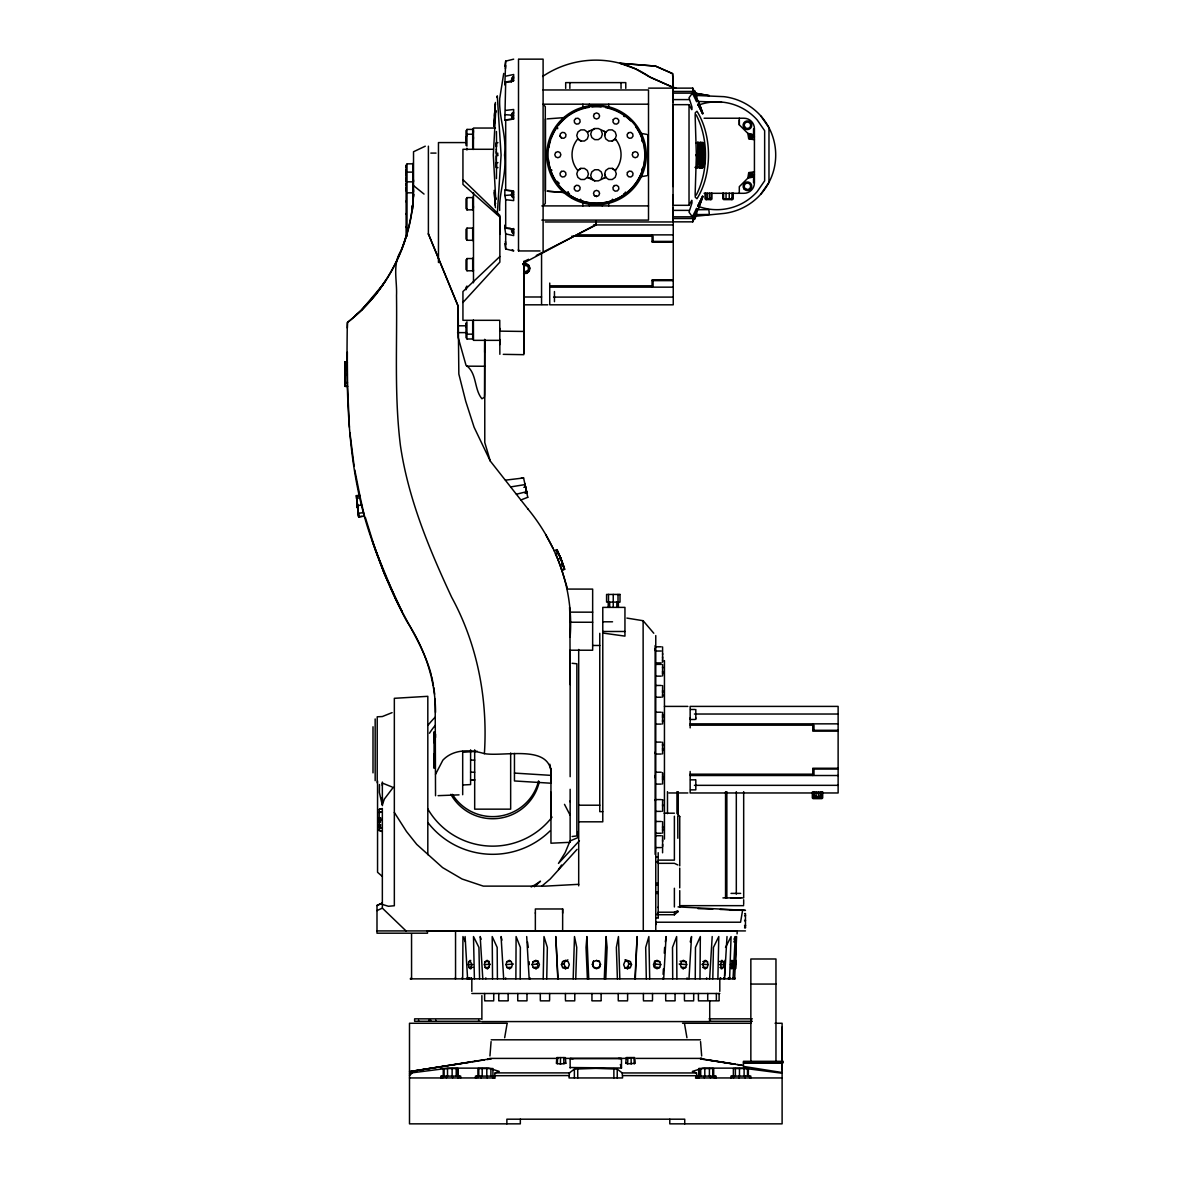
<?xml version="1.0" encoding="UTF-8"?>
<svg xmlns="http://www.w3.org/2000/svg" width="1183" height="1183" viewBox="0 0 1183 1183"><rect width="100%" height="100%" fill="white"/><g stroke="black" fill="none" stroke-linecap="round" stroke-linejoin="round"><path stroke-width="1.5" d="M344.904 362.294L345.14 386.427L347.565 386.397L347.344 362.264L344.904 362.294L345.14 386.264L347.58 386.235M382.346 785.542L382.346 783.53M406.109 234.855L406.109 164.984M406.109 227.461L406.109 226.618M406.109 214.404L406.109 213.561M406.109 201.879L406.109 201.036M406.109 190.921L406.109 189.354M406.109 189.117L406.109 187.683M406.109 185.568L406.109 183.838M406.109 181.191L406.109 179.624M406.109 179.387L406.109 177.953M406.109 175.823L406.109 173.398M406.109 172.91L406.109 171.343M406.109 171.106L406.109 169.672M406.109 167.542L406.109 165.827M411.788 207.572L411.788 206.138M409.495 1075.598L412.379 1072.789L412.379 1071.177L463.056 1063.088M413.503 191.853L413.503 189.664M413.503 181.842L413.503 179.92M434.072 742.806L434.087 731.819L434.028 768.196L434.057 754.044M435.536 737.556L435.536 734.111M441.392 1067.953L441.392 1066.829L440.52 1067.953M466.013 327.129L466.013 325.798M466.013 325.34L466.013 324.038M466.013 139.831L466.013 138.47M466.013 138.056L466.013 136.681M466.915 135.823L466.915 134.685M473.407 271.114L473.407 269.857M473.407 208.119L473.407 205.99M473.407 139.121L473.407 136.888M473.407 132.496L473.407 130.514M528.017 509.089L490.265 461.015L474.102 427.255L465.732 401.288L458.841 374.05L458.132 306.146L428.394 233.894L458.132 306.146L458.132 337.392L466.013 365.281C477.193 372.97 473.851 389.089 481.925 398.76L484.335 397.34L484.512 394.072L484.69 339.698M484.69 339.314L484.69 352.357L484.749 340.837M496.328 167.276L496.328 161.613M496.328 160.444L496.328 155.949M496.328 151.32L496.328 153.287L497.939 153.287M496.328 150.093L496.328 149.265M496.328 146.603L496.328 143.01M499.862 234.19L499.862 218.367M511.618 228.703L512.609 229.576M518.509 250.752L518.509 249.436M523.906 312.386L523.906 307.447M376.993 930.917L535.352 930.917L535.352 912.892M535.352 913.158L535.352 908.973L562.664 908.973L562.664 913.158M550.953 815.871L550.953 792.226M550.967 768.92L550.953 783.22L514.457 780.957L514.457 753.453M570.147 801.867L570.147 789.298M536.283 255.513L595.907 225.11L595.907 221.65M648.018 175.439L648.018 134.655L648.018 135.646M652.513 999.931L652.513 993.498M655.086 800.492L655.086 799.693M655.086 777.704L655.086 775.501M655.086 753.482L655.086 752.211M655.086 650.517L655.086 648.609M655.766 924.648L655.766 922.222L740.558 922.222L742.613 910.215M655.766 917.949L658.206 917.742M658.206 906.977L658.206 914.474L655.766 914.474M662.584 846.54L662.628 844.263M662.628 841.35L662.628 839.856M662.628 830.436L662.628 829.342M662.628 828.248L662.628 826.473M662.628 806.081L662.628 804.603M662.584 800.492L662.584 799.693L662.584 811.272M662.628 779.893L662.628 775.693M662.584 774.362L662.584 772.603M662.628 750.761L662.584 748.07M662.584 745.837L662.584 743.93M662.584 721.955L662.584 719.974M662.584 717.697L662.584 715.493M662.628 715.271L662.628 714.369M662.584 696.343L662.628 694.584M662.584 692.706L662.584 690.428M662.628 674.014L662.584 671.175M662.628 668.025L662.628 667.02M662.584 662.184L662.584 646.894M662.584 661.415L662.584 659.611M662.628 658.354L662.584 656.89M662.628 654.495L662.628 653.578M662.584 821.667L662.584 833.143M673.068 221.842L673.068 215.306M684.439 999.931L684.439 993.498M690.059 719.116L690.059 718.022M693.682 999.931L693.682 993.498M695.811 718.022L695.811 719.486M698.414 999.931L698.414 993.498M754.429 139.668L748.735 138.958L747.819 133.368L739.301 124.851L739.301 120.089M782.111 1069.95L782.111 1027.125M347.314 362.974L347.344 352.105M523.862 262.271L523.803 354.678L503.278 354.338M535.352 930.917L562.635 930.917L562.664 908.973M698.162 162.751L698.399 155.609M700.824 155.979C704.994 155.269 699.508 178.722 698.665 162.751M702.244 155.979C705.556 154.071 706.088 170.426 700.321 167.35M347.329 361.954L344.889 361.983L344.874 365.902L347.344 365.724M622.228 1072.951L622.569 1077.95L569.038 1077.95L569.452 1072.892L574.376 1069.107L595.803 1068.367L617.23 1069.107L622.228 1072.951L696.447 1072.951L697.201 1077.95M344.874 374.065L344.904 370.663L345.14 386.264M346.161 382.493L345.052 382.508L344.889 361.983M515.877 978.844L516.099 936.552L520.372 947.42L520.18 978.844M695.249 978.844L695.471 947.42L700.336 936.552L699.996 978.844M462.228 978.844L462.228 977.528M462.671 978.844L462.952 936.552L465.437 941.919M496.446 178.589L496.564 163.284M523.803 353.569L523.906 261.325M560.505 1057.587L560.431 1064.064L556.38 1063.34L556.838 1057.587L565.356 1057.587L565.814 1063.266L560.431 1064.064M698.399 155.979L698.281 162.751L696.683 162.485M629.903 1058.356L629.918 1057.587M379.477 784.536L379.373 792.462L382.42 805.667L382.36 797.49M546.738 978.844L547.345 947.42L544.003 936.552L543.204 978.844M712.802 978.844L713.438 947.42L718.791 936.552L717.889 978.844M499.862 339.521L499.714 344.741M575.751 978.844L576.742 947.42L574.494 936.552L573.178 978.844M724.484 978.844L727.013 936.552M724.573 976.093L725.09 960.241M729.645 977.868L729.6 978.844L731.079 936.552L725.519 947.42M347.344 328.016L347.536 322.441C386.945 291.802 411.521 243.964 413.532 194.101C412.645 213.413 408.253 232.43 401.244 250.441C392.031 264.297 397.266 280.134 396.512 295.513C397.207 345.54 394.235 395.817 400.431 445.607C408.253 498.812 429.133 548.853 451.669 597.267C477.651 644.927 487.914 699.685 484.394 753.645C505.866 757.179 555.404 742.392 550.953 779.257L550.953 843.213L570.147 842.311L570.147 800.935M697.452 153.169C696.299 155.328 700.38 155.313 699.197 153.169M495.233 112.873L493.976 126.537L495.174 113.893M605.785 978.844L607.101 947.42L606.066 936.552L604.276 978.844M729.26 978.844L729.305 977.809M729.719 978.844L729.748 977.868M494.849 120.148L493.976 126.034L494.243 120.148M494.76 122.411L494.775 121.538M494.139 122.411L494.79 121.627M627.641 1063.813L625.792 1063.266L626.251 1057.587L634.768 1057.587L635.227 1063.34L627.641 1063.813L627.922 1057.587M635.301 978.844L637.119 936.552L634.96 978.844M734.628 978.844L736.063 946.489M735.338 964.618L736.595 936.552L733.874 941.919M728.477 978.844L728.27 977.868M737.083 933.89L737.216 931.228L426.708 931.243M662.85 978.844L662.894 977.868M734.702 978.844L734.761 977.809M494.213 120.592L495.233 113.405M720.107 978.844L720.151 977.868M720.684 978.844L720.728 977.868M700.676 167.454A235.905 234.278 90 0 0 700.987 155.979A235.861 234.204 -90 0 1 700.528 167.454L698.902 167.35M701.903 167.809L701.933 167.454A235.875 234.086 -89.9 0 0 702.111 155.964M702.732 167.809L701.149 167.35M687.027 978.844L687.072 977.868M706.635 978.844L706.68 977.868M733.09 977.809L735.249 936.552L733.978 939.243M557.297 1063.857L557.651 1057.587M663.101 974.319L663.397 969.01M664.299 953.202L664.624 947.42M494.923 118.758L494.627 113.391M733.031 978.844L732.854 977.809M735.9 960.463L735.515 968.759L735.9 960.463L734.924 960.404M712.196 936.552L709.623 978.844M499.862 328.416L499.699 331.136L523.64 331.447L523.803 328.726M663.678 978.844L666.088 936.552L665.364 941.919M724.558 978.844L724.632 977.809M494.997 107.505L495.44 102.477M494.317 118.655L495.026 117.132M688.979 978.844L691.552 936.552L690.236 941.919M627.079 1057.587L627.02 1058.386L564.661 1058.401M494.435 116.185L495.352 103.823L494.331 117.531M489.939 1055.975L491.078 1041.631M505.437 68.762L505.688 65.568M698.739 162.751C695.767 164.333 697.379 174.034 697.024 161.716C697.053 143.143 704.122 170.456 697.142 167.35M496.106 198.153L495.751 199.676L493.311 155.047L495.751 110.418L496.106 111.941M497.082 97.553L497.289 95.867L501.089 155.047L497.289 214.227L497.082 212.541M731.227 968.714L732.795 967.561L733.149 964.603L733.046 961.675L731.582 960.404M494.982 107.801L495.396 104.474M471.1 968.714L468.986 967.561L468.364 964.603L468.734 961.675L470.76 960.404M560.047 136.134L560.358 133.812L562.221 132.378L564.542 132.688L565.962 134.551L565.651 136.873L563.803 138.293L561.481 137.982L560.047 136.134L561.481 137.982M677.667 813.904L679.737 816.699M732.173 968.759L731.375 964.603L732.543 960.463M513.673 80.488L505.688 82.056L504.845 84.954L505.688 61.146L513.673 59.15M499.625 99.061L503.721 73.45M504.845 66.411L505.688 61.146M504.668 1037.742L507.093 1023.665M511.47 119.468L504.845 119.971L505.688 82.056M721.112 968.714L723.212 967.561L723.804 964.603L723.449 961.675L721.453 960.404M487.766 968.714L485.222 967.561L484.394 964.603L485 961.675L487.47 960.404M486.716 960.463L488.594 961.675L489.466 964.603L488.801 967.561L487.012 968.759M697.793 209.066L695.678 216.873L694.554 219.269L696.476 213.546L692.75 221.842L673.837 221.842M704.713 968.714L707.242 967.561L708.055 964.603L707.449 961.675L705.009 960.404M509.843 968.714L507.004 967.561L506.013 964.603L506.827 961.675L509.607 960.404M705.482 968.759L703.708 967.561L703.042 964.603L703.9 961.675L705.763 960.463M509.237 968.759L511.485 967.561L512.357 964.603L511.322 961.675L509.001 960.463M494.228 1077.95L495.13 1072.892L499.241 1071.399L488.638 1068.131L448.786 1068.131L412.379 1072.789M618.487 1058.401L621.474 1058.534L621.474 1068.042L570.295 1067.524M573.119 1058.8L570.132 1058.534L570.132 1068.042M604.631 135.453L605.74 132.023L608.668 129.893L612.276 129.893L615.19 132.023L616.313 135.453L615.19 138.884L612.276 141.014L608.668 141.014L605.74 138.884L604.631 135.453L605.74 132.023L598.347 128.533L594.738 128.533L587.33 132.008L584.417 129.893L580.809 129.893L577.881 132.023L576.772 135.453L577.881 138.884L580.809 141.014L584.417 141.014L587.33 138.884L588.454 135.453L587.33 132.023L588.971 131.387M601.26 178.737L602.384 175.306L601.26 171.875L598.347 169.746L594.738 169.746L591.811 171.875L590.701 175.306L591.811 178.737L594.738 180.851L598.347 180.866L605.755 177.376L608.668 179.491L612.276 179.491L615.19 177.361L616.313 173.931L615.19 170.5L612.276 168.385L608.668 168.385L605.74 170.5L604.631 173.931L605.74 177.361L604.114 177.997M682.857 968.714L685.682 967.561L686.672 964.603L685.859 961.675L683.079 960.404M536.224 968.714L533.237 967.561L532.113 964.603L533.119 961.675L536.076 960.404M533.237 967.561L538.369 966.984L537.245 964.041L538.25 961.099L533.119 961.675M406.213 235.624C396.275 269.872 375.174 300.349 347.344 322.515C346.235 391.277 346.856 461.252 367.662 527.514C378.072 559.766 390.656 591.396 406.775 621.252C424.579 648.24 435.536 679.914 435.536 712.403M683.463 968.759L681.245 967.561L680.373 964.603L681.393 961.675L683.7 960.463M535.81 968.759L538.383 967.561L539.433 964.603L538.28 961.675L535.648 960.463M499.67 99.683C498.915 118.093 506.856 136.296 504.549 155.047C506.856 173.797 498.915 192.001 499.67 210.411M659.744 961.675L654.51 961.099L655.5 964.041L654.376 966.984L659.611 967.561L660.735 964.603L659.744 961.675L656.787 960.404M565.607 968.714L562.62 967.561L561.422 964.603L562.546 961.675L565.518 960.404M568.003 968.197L565.223 966.984L564.025 964.041L565.149 961.099L567.914 959.886M659.611 967.561L657.053 968.759L654.495 967.561L653.46 964.603L654.598 961.675L657.216 960.463M565.4 968.759L568.18 967.561L569.319 964.603L568.136 961.675L565.311 960.463M673.068 207.543L673.068 216.829L692.38 216.829L689.024 212.171L691.996 202.796L691.774 200.297L689.024 205.31L673.068 205.31L672.935 88.133L673.068 102.418M624.861 968.197L627.641 966.984L628.824 964.041L627.7 961.099L624.949 959.886L630.421 961.675L631.53 964.603L630.347 967.561L627.36 968.714M592.461 964.603L593.585 961.099L592.461 964.603L593.659 967.561L596.498 968.759L599.352 967.561L600.491 964.041L599.352 967.502M627.582 968.759L624.801 967.561L623.648 964.603L624.846 961.675L627.655 960.463M673.068 93.132L692.38 93.132L689.024 97.79L691.996 107.165L691.774 109.664L689.024 104.666L673.068 104.666L673.068 186.53M754.429 174.67L753.32 177.021L747.819 178.175L739.301 186.677L739.301 193.302M692.75 221.842L692.75 218.515L696.683 210.323L696.639 208.297L692.38 216.829M698.192 205.162L702.702 195.934L697.807 205.916M435.536 774.303L442.856 760.166C453.547 748.854 470.553 749.445 484.394 753.645M782.111 1072.523L743.515 1066.43M760.92 194.042L768.98 182.374L768.98 127.72L760.92 116.052M696.181 195.151C708.573 171.313 708.573 138.662 696.181 114.825M385.835 280.401L375.632 294.656L361.658 310.005L354.678 316.053M383.322 284.231L361.525 310.02M393.348 787.227L384.431 798.969L382.346 804.617L382.346 782.037M612.276 168.385L615.204 170.515L616.373 169.095A24.503 24.503 0 0 0 616.373 140.289L615.204 138.855L612.276 141.014M615.204 170.515L616.373 169.095M577.053 849.35L550.184 879.058L541.873 886.082M543.101 205.901L545.289 203.461L545.289 106.633L543.101 104.193L648.506 104.193M579.404 840.743L558.48 863.413L565.149 852.677L570.029 841.024L578.058 837.534L578.058 831.545M470.228 968.759L471.913 964.603L469.888 960.463M499.862 256.519L462.937 291.55L462.937 320.312L499.758 320.312L499.862 354.294M462.937 302.478L499.862 262.138L499.862 215.41L462.937 179.668M409.495 1073.868L412.379 1071.192M534.435 886.777L540.483 881.187A81.331 80.311 0 0 1 531.211 886.939M722.325 960.463L720.329 964.603L721.985 968.759M677.903 911.738L674.384 914.71L658.206 914.71M512.165 113.05L513.57 112.385M512.165 191.646L512.964 190.995M512.165 77.59L513.57 76.954M580.809 168.385L577.881 170.5L576.772 173.931L577.881 177.361L580.809 179.491L584.417 179.491L587.33 177.361L588.454 173.931L587.33 170.5L584.417 168.385L580.809 168.385L577.866 170.544L576.712 169.095A24.503 24.503 0 0 1 576.712 140.289L577.866 138.855L580.809 141.014M594.738 128.533L591.811 130.662L590.701 134.093L591.811 137.524L594.738 139.638L598.347 139.638L601.26 137.524L602.384 134.078L601.26 130.648M512.165 77.974L513.57 77.427M512.165 113.745L513.57 113.257M512.165 192.341L512.964 191.853M625.792 1063.266L626.709 1062.748M512.165 113.938L512.964 113.494M512.165 192.533L513.57 192.09M523.803 262.966L595.803 224.637L595.803 220.984M523.906 261.576L528.55 259.299M376.993 905.513L382.346 903.058L376.993 905.409L376.993 933.195L427.492 933.195L427.492 930.917M376.993 910.585L382.346 908.13L382.346 808.507L379.196 809.335L379.196 830.703L382.346 831.545M512.165 78.758L513.57 78.403M658.206 917.949L658.206 912.211L674.384 912.211L677.785 910.747L677.844 911.93M593.644 961.675L596.498 960.463L599.367 961.675L596.498 960.463M592.402 964.041L593.6 966.984L596.439 968.197L599.293 966.984M596.543 196.467L598.702 195.579L599.604 193.406L598.702 191.247L596.543 190.359L594.369 191.247L593.482 193.406L594.369 195.579L596.543 196.467L594.369 195.579M392.076 712.639L382.346 716.543L377.214 716.794L377.214 782.821M554.058 550.746L556.882 549.622L564.395 568.372L563.374 568.786M556.158 550.657L557.178 550.258L561.511 560.372M557.992 554.723L559.012 554.324M560.712 558.258L558.258 552.668L555.418 553.792L557.888 559.382L560.712 558.258L564.705 569.26L561.881 570.383M564.705 569.26L561.644 569.733L560.15 565.533L562.975 564.409M562.561 566.524L563.581 566.125L560.328 557.282L557.297 550.509L556.276 550.908M556.675 551.796L557.696 551.382M557.37 553.378L558.391 552.964M561.614 563.847L562.635 563.433M562.472 566.243L563.492 565.829L559.426 555.285M520.904 499.965L527.766 497.304M504.845 119.971L513.673 118.921M697.866 142.478L698.133 143.942A235.683 234.012 90 0 1 698.384 153.154L698.281 154.293M695.974 142.906L697.482 142.478M696.358 142.906L698.443 142.463L698.576 143.927M698.118 142.906L700.824 142.463L701.549 145.317A5.915 0.828 88.3 0 1 701.726 151.158L701.726 154.648M698.902 142.906L700.602 142.463L700.824 154.648M700.41 142.478L703.249 142.611L703.796 145.317M701.83 142.478L701.933 142.818A235.875 234.234 -90 0 1 702.258 154.293L704.048 154.648L703.959 151.158A5.915 0.828 88.3 0 0 703.796 145.346M702.658 142.478L702.998 154.648M379.196 809.423L382.346 808.625M516.409 494.213L526.568 491.714L526.893 492.912L525.178 493.311M523.862 487.337L525.577 486.938L526.893 492.912M525.06 492.616L526.775 492.217M562.546 961.675L565.149 961.099M561.422 964.603L564.025 964.041M562.62 967.561L565.223 966.984M505.688 76.17L513.673 74.499L513.57 80.932L512.165 80.799M382.346 811.834L379.196 812.41L380.926 812.1M380.645 817.941L379.196 818.207L380.66 818.133M379.196 819.361L380.645 819.065M379.196 822.126L380.66 821.815L379.196 821.86M379.196 824.847L380.66 824.625L379.196 824.521M379.196 826L380.645 825.749L379.196 825.63M641.452 176.651L646.909 175.69M512.165 79.69L512.964 79.557M512.165 229.295L513.57 229.162M510.731 486.908L525.03 484.586M464.875 1062.792L470.316 1061.92M448.564 1065.513L409.495 1071.65L476.468 1061.195M450.191 1065.262L469.725 1062.186M474.605 1061.417L484.379 1059.879M487.633 1059.377L490.886 1058.859M487.337 1059.51L490.96 1058.933M472.061 1061.654L489.644 1058.948M356.778 498.413L358.774 516.764L361.747 516.35M363.225 516.158L364.556 515.965M358.612 516.927L364.438 516.143L359.765 495.337L356.349 495.633L358.612 516.927L356.349 495.633M695.486 216.252L723.996 213.428A58.81 58.81 0 0 0 723.981 96.666L696.624 95.483M358.153 513.318L363.58 512.623M572.099 836.514L576.86 835.923L576.86 800.447L576.86 663.767L572.099 663.293M521.171 478.257L523.596 477.976L527.781 497.333M462.686 752.299L477.222 751.264M505.452 480.15L523.596 477.976M505.688 110.403L513.673 109.487L513.57 119.099L512.165 118.448M357.251 505.585L361.806 505.082M532.113 964.603L537.245 964.041M356.556 498.25L360.283 497.91M356.586 495.825L360.046 495.514M522.812 263.75L526.006 263.484L528.742 265.14L529.984 268.112L529.23 271.232L526.79 273.332L523.581 273.598M522.96 264.134L525.917 263.883L528.431 265.421L529.57 268.142L528.875 271.011L526.627 272.948L523.685 273.199M523.078 264.386L525.844 264.149L528.224 265.598L529.289 268.157L528.638 270.877L526.524 272.682L523.744 272.918M523.359 265.081L527.648 266.086L528.535 268.23L527.988 270.478L523.921 272.194M511.47 190.626L504.845 190.123L504.845 195.446L511.47 194.944M506.827 961.675L510.834 961.365M506.013 964.603L513.407 964.041M507.004 967.561L511.012 967.25M547.123 118.892L565.489 117.516M485 961.675L489.185 961.424M488.594 961.675L489.363 961.631M484.394 964.603L490.28 964.249M489.466 964.603L490.235 964.559M485.222 967.561L489.392 967.31M462.686 784.994L470.597 784.566L470.597 749.859M578.694 884.322L545.437 886.126L483.315 886.126L462.05 878.999L442.575 867.583L416.727 844.381L406.479 831.486L394.338 812.455M468.734 961.675L469.607 961.631M468.364 964.603L472.801 964.559M468.986 967.561L473.141 967.339M513.673 229.606L505.688 228.038L504.845 225.14L504.845 228.363L510.11 228.112M512.165 115.609L513.57 115.579M438.094 795.656L459.034 794.872M569.023 1075.554L494.228 1075.717M347.373 374.183L344.933 374.346L344.963 377.732M345.081 382.804L347.521 382.671M695.441 214.626L709.327 214.463L708.854 209.628L696.669 209.716M344.874 365.222L345.968 365.207M344.904 373.724L345.998 373.71M344.904 374.686L345.998 374.671M346.161 383.174L345.066 383.188L345.14 386.427M695.796 154.662L700.942 154.648M704.048 154.648L700.203 154.662M570.132 1058.534L621.474 1058.534M622.583 1075.613L697.201 1075.731M519.219 59.15L543.101 59.15L543.101 250.944M512.609 78.891L511.618 78.891L511.618 81.583M511.618 79.084L512.609 79.084M511.618 79.483L512.609 79.483M511.618 80.518L512.609 80.518M648.506 88.133L671.589 88.133M673.837 88.133L692.75 88.133L696.476 96.415L694.554 90.707L695.678 93.087L697.793 100.91M543.101 89.967L648.506 89.967L648.506 220.097L541.844 220.097M673.068 91.446L692.75 91.446L696.683 99.638L696.639 101.679L692.38 93.132M673.068 99.594L689.024 99.594M512.609 114.367L511.618 114.367L511.618 117.132L512.609 117.132M511.618 114.721L512.609 114.825M511.618 115.683L512.609 115.683M511.618 116.673L512.609 116.777M513.57 118.004L512.165 117.561M704.092 118.226L743.93 118.226C749.741 118.211 754.458 122.928 754.429 128.74L754.429 182.803C754.458 188.615 749.741 193.332 743.93 193.302L704.092 193.302M495.44 128.045L473.481 128.045L473.407 149.442M467.122 129.405L472.431 129.405M747.819 133.368L753.32 134.522L754.429 136.858M467.122 134.226L472.431 134.226M698.443 142.463L697.571 142.463L697.571 143.927M466.383 142.581L438.464 142.581L438.464 262.508M497.939 142.655L496.328 142.655L496.328 154.662L497.939 154.662M425.274 146.189L413.532 151.749L413.503 194.382M493.148 149.28L462.937 149.28L462.937 184.385L499.862 217.036M430.834 153.095L436.039 153.095M701.815 154.648L700.011 154.293A235.728 234.027 90 0 0 699.656 142.818L699.671 142.463M497.939 155.609L496.328 155.609L496.328 167.616L497.939 167.616M496.328 162.633L497.939 162.633M407.218 163.831L412.527 163.831M753.497 171.875L754.429 171.875L748.735 172.585L747.819 178.175M407.218 172.112L412.527 172.112M407.218 181.842L412.527 181.842M407.218 192.829L412.527 192.829M512.609 192.977L511.618 192.977L511.618 195.727L512.609 195.727M511.618 193.421L512.609 193.317M511.618 194.411L512.609 194.411M513.57 194.515L512.165 194.485M511.618 195.269L512.609 195.269M511.618 195.372L512.609 195.372M513.57 196.836L512.165 196.348M467.122 197.605L472.431 197.605M512.165 197.043L513.57 197.709M705.586 199.616L711.486 199.616M723.552 199.616L732.528 199.616M541.844 205.901L648.506 205.901M467.122 209.835L472.431 209.835M673.068 210.367L689.024 210.367M673.068 218.515L692.75 218.515M545.289 221.96L671.589 221.96M593.629 224.933L673.245 224.933M467.122 228.112L472.431 228.112M511.618 230.611L512.609 230.611M511.618 231.01L512.609 231.01M512.609 231.203L511.618 231.203L511.618 229.103M513.57 231.691L512.165 231.336M513.57 232.667L512.165 232.119M512.165 232.504L513.57 233.14M577.26 234.87L673.245 234.87M571.788 236.216L652.084 236.216M467.122 240.282L472.431 240.282M652.084 241.391L673.245 241.391M673.245 242.219L652.084 242.219L652.084 234.87M512.964 250.515L512.165 249.909L513.57 250.545M519.219 250.944L540.054 250.944M467.122 258.545L472.431 258.545M467.122 270.789L472.431 270.789M673.245 279.809L652.084 279.809L652.084 287.158M652.084 280.637L673.245 280.637M549.74 285.813L652.084 285.813M549.74 287.158L673.245 287.158M524.158 296.992L541.563 296.992M553.585 297.096L673.245 297.096M524.158 304.815L541.563 304.815L541.563 252.792M542.258 304.815L547.818 304.815M457.732 325.798L466.383 325.798M457.555 332.63L466.634 332.63M467.122 334.153L472.431 334.153M467.122 338.989L472.431 338.989M499.862 340.349L473.481 340.349L473.407 320.016M602.783 621.8L612.543 621.8M602.783 631.485L624.949 631.485M592.668 645.474L599.766 645.474M655.959 646.79L661.223 646.79M655.959 651.02L661.223 651.02M655.959 662.909L661.223 662.909M655.959 664.373L661.223 664.373M655.959 676.144L661.223 676.144M655.959 685.46L661.223 685.46M655.959 697.231L661.223 697.231M664.447 706.399L687.855 706.399M690.547 709.489L694.909 709.489M655.959 712.21L661.223 712.21M694.421 714.029L838.126 714.029M690.547 719.486L694.909 719.486M690.147 723.848L838.126 723.848M655.959 724.1L661.223 724.1M690.147 725.179L812.78 725.179M812.78 730.295L838.126 730.295M838.126 731.109L812.78 731.109L812.78 723.848M655.959 742.111L661.223 742.111M655.959 754.044L661.223 754.044M470.597 760.107L474.679 760.107M838.126 768.255L812.78 768.255L812.78 775.516M812.78 769.068L838.126 769.068M470.597 772.203L474.679 772.203M655.959 772.218L661.223 772.218M690.147 774.185L812.78 774.185M690.147 775.516L838.126 775.516M470.597 779.819L474.679 779.819M690.547 779.848L694.909 779.848M470.597 780.07L474.679 780.07M655.959 784.107L661.223 784.107M694.421 785.335L838.126 785.335M690.547 789.86L694.909 789.86M668.898 792.965L687.855 792.965M813.017 798.643L821.993 798.643M655.959 799.59L661.223 799.59M578.694 805.209L599.766 805.209M655.959 811.375L661.223 811.375M602.783 811.656L599.766 811.656L599.766 633.334M664.121 813.194L674.384 813.194M379.196 819.213L380.66 819.242M379.196 819.952L382.346 819.952M655.959 821.475L661.223 821.475M578.694 821.815L602.783 821.815L602.783 607.382L624.949 607.382L624.949 636.129L602.783 633.038M655.959 833.246L661.223 833.246M655.959 835.701L661.223 835.701M655.959 847.59L661.223 847.59M655.766 857.261L658.206 857.261M658.206 860.13L674.384 860.13L674.384 816.24M655.766 861.682L658.206 861.682M658.206 863.324L674.384 863.324L677.889 864.98M655.766 883.361L658.206 883.361M655.766 885.032L658.206 885.032M655.766 891.76L658.206 891.76M655.766 893.416L658.206 893.416M731.02 893.387L740.691 893.387M722.946 897.897L743.678 897.897L743.678 791.649M731.02 897.971L740.691 897.971M382.346 904.433L388.438 906.282L394.338 905.749L394.338 698.31L427.817 696.314L427.817 854.688M680.861 905.66L743.678 905.66M729.941 910.274L741.771 910.274M744.61 913.601L745.467 913.527L745.467 927.842L744.61 927.842M745.467 915.465L744.61 915.657L745.467 915.716M744.61 920.344L745.467 920.344M744.61 920.773L745.467 920.611M744.61 925.49L745.467 925.298M744.61 925.727L745.467 925.727M744.61 925.786L745.467 925.786M744.61 927.428L745.467 927.428M745.467 930.917L562.62 930.917M735.057 978.844L455.411 978.844L455.411 977.528M750.85 984.064L775.959 984.064M471.825 993.498L719.796 993.498M484.66 1000.848L493.725 1000.848M498.768 1000.848L508.143 1000.848M517.74 1000.848L526.982 1000.848M540.306 1000.848L549.607 1000.848M565.43 1000.848L574.775 1000.848M591.944 1000.848L601.127 1000.848M618.236 1000.848L627.611 1000.848M643.404 1000.848L652.513 1000.848M665.689 1000.848L675.064 1000.848M684.439 1000.848L693.682 1000.848M698.414 1000.848L719.101 1000.848M480.623 1018.844L414.627 1018.844L414.627 1021.284L480.623 1021.284M709.061 1018.844L752.329 1018.844M709.061 1021.284L752.329 1021.284M481.88 1021.58L709.726 1021.58M507.241 1023.265L409.495 1023.265L409.495 1123.85L520.328 1123.85L520.328 1119.192M682.547 1023.265L751.338 1023.265M775.057 1023.265L782.111 1023.265L782.111 1123.85L669.785 1123.85L669.785 1119.192M491.211 1039.813L700.395 1039.813M489.747 1058.401L558.346 1058.401M636.38 1058.401L701.859 1058.401M782.111 1062.822L743.456 1062.822L783.235 1062.763L783.176 1061.314L743.412 1061.314L743.456 1066.519M495.13 1072.892L569.452 1072.892M495.366 1076.101L475.462 1076.101L475.462 1077.95M409.495 1077.95L495.366 1077.95M695.456 1077.95L782.111 1077.95M567.367 589.075L592.653 589.104L592.653 650.236L570.132 650.206M569.57 607.323L569.762 612.143L592.653 612.173M592.653 622.258L569.925 622.228L569.762 612.143M410.974 978.873L410.19 978.859L411.566 978.873L411.551 933.919M379.196 820.1L380.926 820.1M466.605 366.168L484.66 366.257M371.906 539.699L384.342 573.622L402.102 611.611L401.111 609.6M700.75 155.609L700.011 155.979A235.713 234.071 90 0 1 699.715 167.454L698.088 167.35M702.998 155.609L703.072 155.979A235.905 234.278 90 0 1 702.894 167.454A235.816 234.308 89.9 0 0 703.249 155.979M704.048 155.609L695.767 155.594M494.997 117.294L494.805 120.977M696.669 101.398L721.674 102.315M697.985 908.618L712.743 909.165M720.122 909.431L730.754 909.831M741.164 910.215L745.467 910.363L678.081 906.888M504.845 81.731L511.47 82.056M732.1 961.631L733.046 961.675M734.82 961.631L735.767 961.675M732.188 964.559L733.149 964.603M730.429 964.559L731.375 964.603M731.833 967.502L732.795 967.561M730.591 967.517L731.552 967.561M719.264 961.454L723.449 961.675M719.456 964.559L723.804 964.603M719.885 967.517L720.758 967.561M722.325 967.502L723.212 967.561M514.457 773.09L550.953 775.368M703.249 961.409L707.449 961.675M703.146 961.631L703.9 961.675M702.125 964.249L708.055 964.603M702.273 964.559L703.042 964.603M703.027 967.295L707.242 967.561M702.939 967.517L703.708 967.561M700.543 1058.341L701.519 1058.401M504.845 114.647L511.47 115.15M680.077 961.232L685.859 961.675M686.672 964.603L679.175 964.041M681.63 967.25L685.682 967.561M673.275 87.542L649.955 77.132L635.611 68.91L620.04 63.305L655.471 66.071L672.595 73.597L673.334 87.365L675.966 88.089M620.04 63.305L655.486 66.1L672.595 73.657L673.319 87.409L649.955 77.087A94.891 94.891 0 0 0 542.627 76.466M504.845 190.123L513.673 191.173L513.673 200.607L505.688 199.69L504.845 195.446M655.5 964.041L660.735 964.603M700.188 1058.681L719.545 1061.654M782.111 1073.232L742.82 1068.131L702.968 1068.131L692.366 1071.399L696.447 1072.951M700.647 1058.933L733.238 1064.02M737.275 1064.478L742.687 1065.336M700.72 1058.859L703.974 1059.377M707.227 1059.879L741.416 1065.262M721.29 1061.92L726.732 1062.792M728.551 1063.088L735.471 1064.197M626.886 618.088L643.123 620.72L653.785 633.245M641.452 133.442L646.909 134.404M380.926 827.405L379.196 827.094L380.926 827.494M382.346 828.115L379.196 827.523L380.926 827.952M504.845 228.363L505.688 233.923L513.673 235.594L513.673 228.482M627.7 961.099L630.421 961.675M628.824 964.041L631.53 964.603M627.641 966.984L630.347 967.561M504.845 243.683L505.688 248.948L513.673 250.944M591.811 178.737L587.33 177.376L594.738 180.851M379.196 830.17L380.926 830.614M695.678 167.35L697.26 167.809M694.939 167.35L696.521 167.809M604.114 131.387L605.74 132.023M382.346 783.072L392.076 786.976M512.165 196.156L512.964 196.6M564.897 1062.748L565.814 1063.266M512.165 117.753L512.964 118.241M413.532 185.613L424.046 194.071M382.346 876.426L377.554 872.285L377.554 780.913M382.346 908.13L406.035 930.917M615.204 138.869L616.373 140.289M527.884 508.912C557.163 544.505 573.888 590.613 570.117 636.972M495.44 207.617L494.982 202.293L495.633 203.476M545.688 534.612L552.919 548.143M564.498 804.351L570.147 815.22M394.93 597.267C406.893 623.308 424.091 647.145 431.337 675.182M697.807 104.045L702.702 114.026L698.192 104.814M559.707 555.921L562.324 562.59L559.988 556.572M396.305 600.136L384.312 573.489L373.074 543.012M559.544 555.552L561.777 561.082M394.22 595.685L375.676 550.731L365.325 517.415M599.308 961.099L600.55 964.603M557.888 559.382L560.15 565.533M562.088 561.91L562.428 562.901L562.014 561.718M561.481 569.23L567.204 587.67M481.111 939.243L480.194 936.552L482.797 978.844M604.631 173.931L605.74 177.376M620.336 1064.537L621.474 1068.042M490.265 461.015L484.779 442.531L484.779 342.419M495.352 205.487L494.982 202.293M501.976 940.13L501.074 936.552L503.677 978.844M525.577 486.938L524.661 483.241L526.598 491.758M360.09 496.683L354.767 469.932M549.858 764.218L551.027 770.488M431.795 676.75L433.451 685.652M684.513 1023.665L686.939 1037.742M354.161 466.383L349.917 432.786M357.695 507.921L357.37 504.712L357.636 507.522M357.517 507.788L357.148 504.313L357.577 508.276M527.5 941.919L528.298 947.42M433.777 687.427L434.664 694.155M358.774 516.764L356.896 499.403M505.437 241.332L505.688 244.526M700.543 1041.631L701.667 1055.975M494.331 192.563L495.1 203.683L494.198 190.389M494.952 201.761L495.086 203.89L494.997 202.589M467.596 978.844L465.096 936.552M529.171 978.844L526.701 936.552M466.989 977.809L467.048 978.844M349.414 427.285L347.551 386.457M633.955 1057.587L634.31 1063.857M558.006 978.844L555.803 936.552L557.799 978.844M529.126 961.705L529.304 964.618M697.955 142.463L698.103 143.247M633.097 1057.587L633.142 1058.401M505.673 977.868L505.733 978.844M485.814 977.868L485.858 978.844M530.073 977.868L530.117 978.844M471.455 977.868L471.499 978.844M470.878 977.868L470.923 978.844M697.97 142.818L698.029 143.942A235.846 234.175 90 0 1 698.281 153.154M588.735 978.844L586.916 936.552L586.029 947.42L587.389 978.844M563.685 1057.587L563.966 1063.813M469.311 977.868L469.34 978.844M435.167 699.183L435.536 795.745M619.833 978.844L618.458 936.552L616.373 947.42L617.393 978.844M468.882 977.868L468.912 978.844M344.948 376.8L344.918 371.285L344.992 377.273M474.398 978.844L473.496 936.552L478.938 947.42L479.573 978.844M649.704 978.844L648.875 936.552L645.696 947.42L646.317 978.844M569.925 621.016L570.147 684.587M677.755 816.344L677.844 838.274M631.101 1057.587L631.175 1064.064M492.542 978.844L492.202 936.552L497.171 947.42L497.407 978.844M496.564 146.81L496.446 131.505M676.883 978.844L676.632 936.552L672.506 947.42L672.713 978.844M621.016 82.618L621.045 88.37M643.286 930.917L643.123 620.72M662.584 675.951L662.584 664.476M655.131 645.548L655.131 854.363M455.544 931.228L455.559 978.844L411.373 978.873L411.373 977.557M821.934 792.107L821.934 797.948M821.46 792.107L821.46 797.948M821.194 792.137L821.194 797.416L813.815 797.416L813.815 792.137M820.662 792.137L820.662 797.416M820.322 792.137L820.159 797.904M819.775 796.647L819.775 797.904M819.538 796.647L819.538 797.904M818.917 796.307L818.917 797.416M818.71 796.381L818.71 797.948M818.518 796.647L818.518 797.904M818.37 792.137L818.37 797.416M818.118 796.647L818.118 797.904M816.876 796.647L816.876 797.904M816.64 796.307L816.477 797.904M816.093 792.137L816.093 797.416M815.516 796.381L815.516 797.948M815.22 796.647L815.22 797.904M814.836 796.647L814.836 797.904M814.688 796.307L814.688 797.416M814.348 792.137L814.348 797.416M813.978 725.179L813.978 730.251M813.978 769.305L813.978 774.362M813.076 792.107L813.076 797.948M775.959 1061.95L775.959 958.984L750.85 958.999L750.85 1061.95M753.556 128.829L753.556 132.999M753.556 178.544L753.556 182.714M750.821 1077.95L750.821 1076.101L730.917 1076.101L730.917 1077.95M749.667 1076.101L749.667 1077.95M748.366 1076.101L748.366 1068.53L733.371 1068.53L733.371 1076.101M747.493 1068.53L747.493 1076.101M745.157 1076.101L745.157 1077.95M744.092 1068.53L744.092 1076.101M743.678 899.731L743.678 904.359M739.301 118.226L739.301 124.851M739.479 1068.53L739.479 1076.101M739.02 1076.101L739.02 1077.95M736.314 791.649L736.314 894.126M735.382 1068.53L735.382 1076.101M733.608 1076.101L733.608 1077.95M733.223 193.095L733.223 198.921L722.857 198.921L722.857 193.095M731.996 193.095L731.996 198.921M732.026 1076.101L732.026 1077.55M731.774 197.842L731.774 199.616M729.246 193.095L729.246 198.921M726.85 791.649L726.85 897.897M726.051 193.095L726.051 198.921M725.549 791.649L725.549 897.897M723.597 193.095L723.597 198.921M719.796 978.844L719.796 991.369M719.101 993.498L719.101 999.931M716.366 993.498L716.366 999.931M716.144 1077.95L716.144 1076.101L696.24 1076.101L696.24 1077.95M714.976 1076.101L714.976 1077.95M713.689 1076.101L713.689 1068.53L698.68 1068.53L698.68 1076.101M713.482 1076.101L713.482 1077.55M712.817 1068.53L712.817 1076.101M711.944 193.095L711.944 198.921L705.142 198.921L705.142 193.095M711.131 193.095L711.131 198.921M710.465 1076.101L710.465 1077.95M710.406 197.842L710.406 199.616M710.303 1020.071L710.421 1021.284M709.726 1001.129L709.726 1019.45M709.342 193.095L709.342 198.921M709.416 1068.53L709.416 1076.101M707.715 993.498L707.715 999.931M707.227 193.095L707.227 198.921M706.443 197.842L706.443 199.616M705.63 193.095L705.63 198.921M704.802 1068.53L704.802 1076.101M704.343 1076.101L704.343 1077.95M700.706 1068.53L700.706 1076.101M699.523 1068.53L699.523 1076.101M698.916 1076.101L698.916 1077.95M695.811 709.489L695.811 718.17M695.811 779.848L695.811 789.86M692.75 88.133L692.75 91.446M690.147 727.885L690.147 706.399L838.126 706.399L838.126 792.965L690.147 792.965L690.147 771.479M689.024 104.666L689.024 205.31M684.735 1123.85L684.735 1119.192L506.871 1119.192L506.871 1123.85M679.737 816.477L679.737 865.926M679.737 868.1L679.737 887.827M679.737 890.622L679.737 907.228M678.243 791.649L678.243 815.442M676.957 791.649L676.957 813.608M675.064 993.498L675.064 999.931M674.384 888.256L674.384 906.977M674.384 912.211L674.384 914.903M673.245 222.774L673.245 304.815L549.74 304.815L549.74 283.077M672.935 194.884L672.935 221.96M667.493 791.649L667.493 813.608M665.689 993.498L665.689 999.931M664.447 660.617L664.447 839.087M662.584 685.563L662.584 697.127M662.584 712.314L662.584 723.996M662.584 742.214L662.584 753.926M662.584 773.712L662.584 784.004M662.584 835.804L662.584 852.795M658.206 852.721L658.206 907.583M655.766 635.567L655.766 930.917M653.075 236.23L653.075 241.347M653.075 280.874L653.075 285.99M643.404 993.498L643.404 999.931M627.611 993.498L627.611 999.931M625.777 88.37L625.777 82.618L565.681 82.618L565.681 88.37M618.384 602.103L618.384 607.382M618.236 993.498L618.236 999.931M618.014 594.428L618.014 602.103M617.23 1069.107L617.23 1077.95M616.861 602.103L616.861 607.382M613.873 1068.574L613.873 1077.95M613.238 594.428L613.252 607.382M609.674 602.103L609.674 607.382M608.727 104.193L608.727 106.633M608.727 203.55L608.727 205.901M608.506 594.428L608.506 602.103M608.21 602.103L608.21 607.382M602.265 203.55L602.265 205.901M601.127 993.498L601.127 999.931M591.944 993.498L591.944 999.931M589.341 104.193L589.341 106.633M589.341 203.55L589.341 205.901M582.879 104.193L582.879 106.633M582.879 203.55L582.879 205.901M578.694 649.467L578.694 885.86M577.733 1068.574L577.733 1077.95M574.775 993.498L574.775 999.931M574.376 1069.107L574.376 1077.95M570.147 650.502L570.147 662.465M570.147 663.101L570.147 776.699M569.866 82.618L569.866 88.37M565.43 993.498L565.43 999.931M554.457 291.55L554.457 301.68M549.607 993.498L549.607 999.931M545.452 119.025L545.452 191.069M540.306 993.498L540.306 999.931M526.982 993.498L526.982 999.931M518.509 59.15L518.509 250.944M517.74 993.498L517.74 999.931M512.964 76.954L512.964 80.932M512.964 112.385L512.964 119.099M512.964 192.09L512.964 197.709M512.964 229.162L512.964 233.14M510.657 752.994L510.657 809.157L474.679 809.157L474.679 749.859M508.143 993.498L508.143 999.931M505.688 119.69L505.688 190.404M505.688 199.69L505.688 228.038M505.688 233.923L505.688 248.948M498.768 993.498L498.768 999.931M493.725 993.498L493.725 999.931M492.927 1076.101L492.927 1068.53L477.917 1068.53L477.917 1076.101M492.69 1076.101L492.69 1077.95M490.901 1068.53L490.901 1076.101M487.263 1076.101L487.263 1077.95M486.804 1068.53L486.804 1076.101M484.616 993.498L484.616 999.931M482.191 1068.53L482.191 1076.101M481.88 995.628L481.88 1019.45M481.141 1076.101L481.141 1077.95M478.79 1068.53L478.79 1076.101M478.731 1020.071L478.568 1021.284M478.124 1076.101L478.124 1077.55M476.631 1076.101L476.631 1077.95M473.481 192.607L473.481 282.781M472.682 128.977L472.682 146.988M472.682 147.831L472.682 149.398M472.682 197.191L472.682 210.249M472.682 227.698L472.682 240.696M472.682 258.131L472.682 271.203M472.682 321.392L472.682 339.403M471.825 978.844L471.825 991.369M466.915 208.962L466.915 209.761L466.915 197.605M466.915 129.405L466.915 146.13M466.915 148.245L466.915 149.975M466.915 228.112L466.915 240.282M466.915 258.545L466.915 270.789M466.915 286.02L466.915 287.853M466.915 321.806L466.915 338.989M466.013 130.559L466.013 145.405M466.013 198.759L466.013 208.681M466.013 229.251L466.013 239.129M466.013 259.698L466.013 269.635M466.013 287.173L466.013 289.731M466.013 322.974L466.013 337.82M462.686 751.309L462.686 794.725M460.69 1077.95L460.69 1076.101L440.786 1076.101L440.786 1077.95M459.581 1076.101L459.581 1077.55M458.235 1076.101L458.235 1068.53L443.241 1068.53L443.241 1076.101M457.998 1076.101L457.998 1077.95M457.407 1068.53L457.407 1076.101M456.224 1068.53L456.224 1076.101M452.586 1076.101L452.586 1077.95M452.128 1068.53L452.128 1076.101M447.514 1068.53L447.514 1076.101M446.449 1076.101L446.449 1077.95M444.113 1068.53L444.113 1076.101M443.448 1076.101L443.448 1077.55M441.939 1076.101L441.939 1077.95M435.773 1020.071L435.773 1021.284M430.716 1020.071L430.716 1021.284M430.242 1020.071L430.242 1021.284M428.956 1020.071L428.956 1021.284M428.394 146.189L428.394 234.19M418.59 1020.071L418.59 1021.284M413.503 194.707L413.503 196.467M412.763 163.417L412.763 209.08M411.788 206.966L411.788 208.977M407.011 163.831L407.011 236.334M375.159 718.968L375.159 780.662M373 726.776L373 772.854M550.184 830.791A81.331 80.311 0 0 1 427.965 822.643M427.965 725.356A81.331 80.311 0 0 1 435.167 717.209M538.59 780.869A47.216 46.625 0 0 1 452.409 794.355M561.541 865.01A81.331 80.311 0 0 1 558.48 869.475M552.062 817.083A74.647 73.701 0 0 1 427.743 808.817M429.473 733.223A74.647 73.701 0 0 1 435.374 725.209M539.226 781.919A47.704 47.098 0 0 1 450.871 794.325M697.778 206.182A53.915 53.915 0 0 0 757.253 191.528L764.647 180.822L764.647 130.707L757.253 120.015A53.915 53.915 0 0 0 697.778 105.361M700.41 142.818A235.861 234.071 89.9 0 1 700.72 154.293M697.97 143.912A264.341 246.552 -24.5 0 1 697.881 153.169M698.887 143.912A263.321 248.844 9.4 0 1 699.478 153.169M698.34 143.232A227.328 225.923 -89.9 0 1 698.428 145.272M702.806 142.818A235.831 234.175 90 0 1 703.116 154.293M644.232 147.491A48.296 48.296 0 0 1 644.232 162.603M643.981 164.097A48.296 48.296 0 0 1 548.454 159.587M548.838 147.491A48.296 48.296 0 0 1 550.613 140.126M551.101 138.692A48.296 48.296 0 0 1 557.474 126.655M558.376 125.457A48.296 48.296 0 0 1 568.151 115.978M569.393 115.106A48.296 48.296 0 0 1 588.986 107.342M591.988 106.973A48.296 48.296 0 0 1 601.082 106.973M605.578 107.609A48.296 48.296 0 0 1 630.687 120.903M635.611 126.655A48.296 48.296 0 0 1 643.981 145.997M557.637 128.74A2.455 2.455 0 0 1 557.725 127.897M551.899 170.382A2.277 2.277 0 0 1 551.529 169.687M558.716 183.572A2.455 2.455 0 0 1 558.11 182.981M557.725 182.212A2.455 2.455 0 0 1 557.637 181.369M559.041 183.084A1.863 1.863 0 0 1 558.583 182.626M569.437 193.687A2.277 2.277 0 0 1 567.84 192.06M568.505 192.548A1.863 1.863 0 0 1 568.239 191.957M581.104 199.838A2.455 2.455 0 0 1 580.542 199.202M612.543 199.188A2.455 2.455 0 0 1 611.981 199.823M625.408 192.09A2.455 2.455 0 0 1 625.053 192.859M624.461 193.48A2.455 2.455 0 0 1 623.707 193.849M641.837 168.873A2.455 2.455 0 0 1 641.718 169.716M641.718 140.363A2.455 2.455 0 0 1 641.837 141.206M623.692 116.23A2.455 2.455 0 0 1 624.461 116.614M696.358 154.988L695.146 194.263L695.279 197.191L696.964 198.729C712.314 174.241 712.314 135.72 696.964 111.246L695.279 112.769L695.146 115.712L696.358 154.988M724.055 977.868L724.04 978.844L724.085 977.809M495.026 107.002L494.952 108.333L495.086 106.204L495.026 107.002M574.524 186.692L574.228 189.014L575.648 190.877L577.969 191.173L579.833 189.753L580.128 187.432L578.709 185.568L576.387 185.273L574.524 186.692M613.252 119.631L612.942 121.953L614.361 123.816L616.683 124.126L618.546 122.692L618.857 120.37L617.422 118.522L615.101 118.211L613.252 119.631M627.419 172.526L627.108 174.847L628.543 176.696L630.864 177.006L632.713 175.587L633.023 173.265L631.604 171.402L629.282 171.091L627.419 172.526M749.992 136.296C750.791 140.644 753.63 133.797 749.992 136.296M752.403 136.725C749.401 141.368 749.401 132.082 752.403 136.725M749.741 174.448C750.732 179.89 754.296 171.313 749.741 174.448M749.992 174.552C750.791 178.899 753.63 172.053 749.992 174.552M702.717 196.807L698.399 208.726L702.82 196.807M555.655 152.533L554.768 154.692L555.655 156.851L557.829 157.753L559.988 156.851L560.875 154.692L559.988 152.533L557.829 151.631L555.655 152.533M594.369 113.819L593.482 115.978L594.369 118.137L596.543 119.039L598.702 118.137L599.604 115.978L598.702 113.819L596.543 112.917L594.369 113.819M633.097 152.533L632.195 154.692L633.097 156.851L635.256 157.753L637.415 156.851L638.317 154.692L637.415 152.533L635.256 151.631L633.097 152.533M575.648 118.522L574.228 120.37L574.524 122.692L576.387 124.126L578.709 123.816L580.128 121.953L579.833 119.631L577.969 118.211L575.648 118.522M561.481 171.402L560.047 173.265L560.358 175.587L562.221 177.006L564.542 176.696L565.962 174.847L565.651 172.526L563.803 171.091L561.481 171.402M628.543 132.688L627.108 134.551L627.419 136.873L629.282 138.293L631.604 137.982L633.023 136.134L632.713 133.812L630.864 132.378L628.543 132.688M614.361 185.568L612.942 187.432L613.252 189.753L615.101 191.173L617.422 190.877L618.857 189.014L618.546 186.692L616.683 185.273L614.361 185.568M380.926 812.203L379.196 812.514L380.926 812.189M620.01 594.428L606.583 594.428L606.583 602.103L620.01 602.103L620.01 594.428M822.688 792.107L812.322 792.107L812.322 797.948L822.688 797.948L822.688 792.107M380.926 819.73L379.196 819.73L380.926 819.863M565.489 192.592L547.123 191.202L565.459 192.592M709.327 95.631L694.983 93.161L709.327 95.631M702.82 113.154L698.399 101.235L702.717 113.154M744.003 188.91A4.333 4.333 0 0 0 751.442 187.934A4.333 4.333 0 0 0 746.872 181.975A4.333 4.333 0 0 0 744.003 188.91M745.837 189.043A3.194 3.194 0 0 0 750.628 186.278A3.194 3.194 0 0 0 745.837 183.513A3.194 3.194 0 0 0 745.837 189.043M744.003 127.897A4.333 4.333 0 0 0 751.442 126.906A4.333 4.333 0 0 0 746.872 120.947A4.333 4.333 0 0 0 744.003 127.897M744.906 127.187A3.194 3.194 0 0 0 750.392 126.477A3.194 3.194 0 0 0 747.02 122.086A3.194 3.194 0 0 0 744.906 127.187M749.283 138.056A2.189 2.189 0 0 0 753.053 137.568A2.189 2.189 0 0 0 750.732 134.551A2.189 2.189 0 0 0 749.283 138.056M749.741 137.701A1.612 1.612 0 0 0 752.506 137.346A1.612 1.612 0 0 0 750.806 135.128A1.612 1.612 0 0 0 749.741 137.701M749.918 176.873A2.189 2.189 0 0 0 753.216 174.98A2.189 2.189 0 0 0 749.918 173.073A2.189 2.189 0 0 0 749.918 176.873M749.741 175.956A1.612 1.612 0 0 0 752.506 175.602A1.612 1.612 0 0 0 750.806 173.383A1.612 1.612 0 0 0 749.741 175.956M568.017 193.953A48.533 48.533 0 0 0 644.794 159.764A48.533 48.533 0 0 0 576.801 110.359A48.533 48.533 0 0 0 568.017 193.953M571.655 198.153A49.775 49.775 0 0 0 646.302 155.047A49.775 49.775 0 0 0 571.655 111.941A49.775 49.775 0 0 0 571.655 198.153"/></g></svg>
